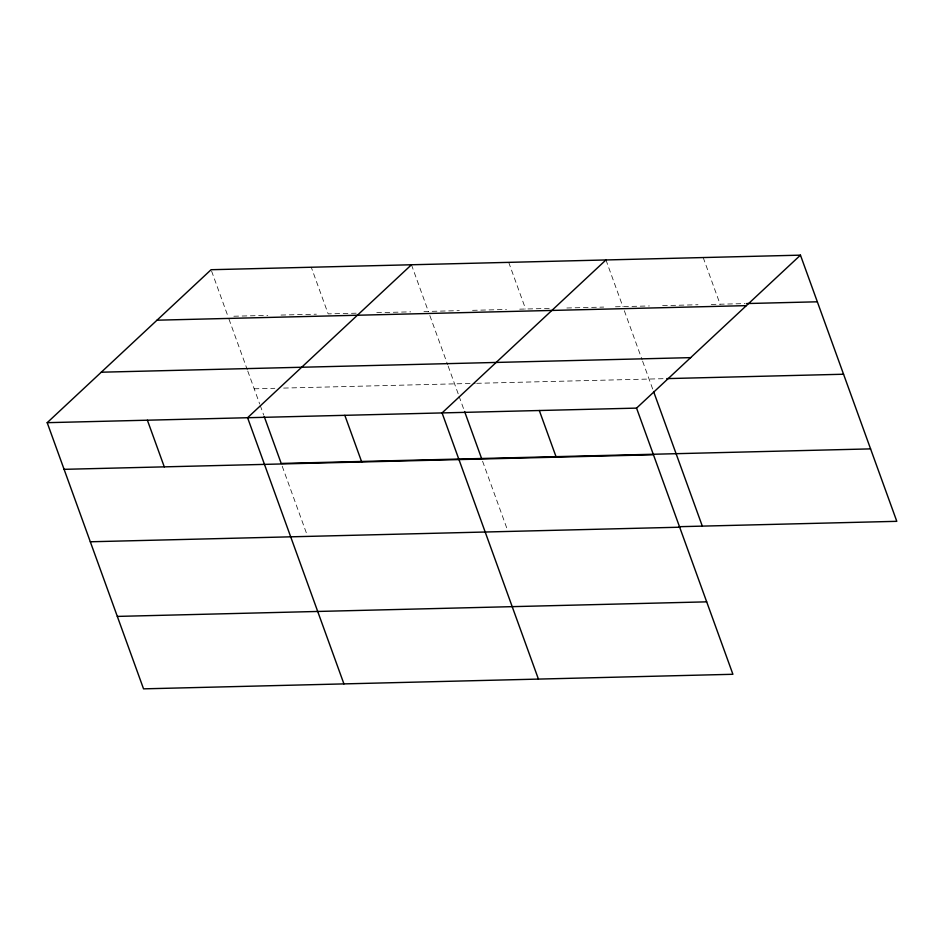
<?xml version="1.0" encoding="UTF-8"?>
<svg xmlns="http://www.w3.org/2000/svg" width="944" height="944" viewBox="0 0 944 944"><rect width="100%" height="100%" fill="white"/><g stroke="black" fill="none" stroke-linecap="round" stroke-linejoin="round"><path stroke-width="0.71" stroke-dasharray="4.72 3.54" d="M233.864 316.228L267.754 315.39M281.017 315.06L316.382 314.187M356.159 313.196L328.17 313.892L311.272 267.235M376.786 312.688L410.675 311.85M423.939 311.52L459.303 310.647M472.555 310.328L506.444 309.49M519.707 309.16L550.647 308.393M566.86 307.992L603.688 307.083M615.476 306.788L649.366 305.95M662.629 305.62L697.994 304.747M711.245 304.428L745.135 303.59M254.196 388.81L274.822 388.303M283.66 388.078L475.21 383.347M476.685 383.311L665.272 378.65M703.197 257.547L720.095 304.204M605.954 259.954L622.851 306.611M624.326 310.706L642.144 359.912M642.64 361.281L653.071 390.108M508.71 262.361L525.607 309.018M411.466 264.768L428.352 311.414M429.839 315.52L447.657 364.726M448.152 366.083L458.583 394.911M459.079 396.291L464.082 410.121M482.585 461.227L507.329 529.572M211.586 271.093L227.976 316.37M228.967 319.107L247.269 369.67M247.765 371.039L259.706 404.008M260.202 405.401L263.706 415.077M282.209 466.183L306.942 534.516"/><path stroke-width="1.42" d="M800.453 255.151L636.563 408.115L732.91 674.287L143.547 688.849L47.2 422.676L211.09 269.713L800.453 255.151L896.8 521.324L678.736 526.705M411.466 264.768L247.588 417.732L343.935 683.904M605.954 259.954L442.075 412.917L538.422 679.09M746.61 303.555L817.339 301.797M156.999 320.193L746.362 305.632M101.279 372.207L690.642 357.634M666.747 378.615L843.558 374.237M47.2 422.676L636.563 408.115M870.58 448.884L281.218 463.445L264.202 416.457M64.086 469.333L653.449 454.772M90.317 541.773L679.668 527.212M117.327 616.408L706.69 601.847M653.578 391.489L702.312 526.127M539.319 410.522L556.205 457.167M464.59 411.501L481.593 458.489M344.831 415.325L361.717 461.982M147.394 420.21L164.28 466.855"/></g></svg>
